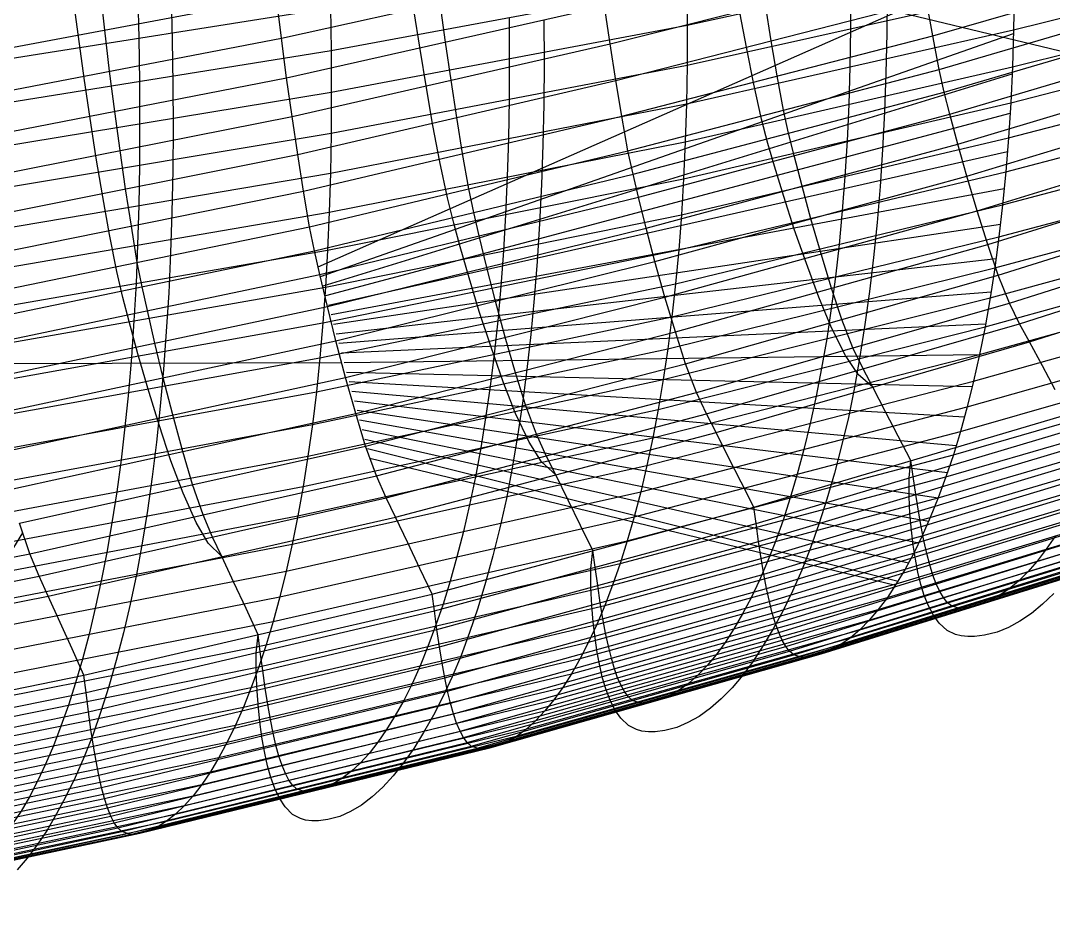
# Model space of a CAD drawing. Extents: x -530 to 530, y -2 to 255.
# Drawn here: x 352.3 to 407.7, y 28.5 to 76.4 of the extents above; entities that cross this region are included whole.
import ezdxf

# ---------------------------------------------------------------- set-up
doc = ezdxf.new("R2010")
doc.units = 0
doc.header["$MEASUREMENT"] = 0
doc.layers.add('default', color=7, linetype='Continuous')

msp = doc.modelspace()

# ---------------------------------------------------------------- linework, layer by layer
at = {"layer": 'default', "color": 1, "linetype": 'Continuous'}
for p, q in [((384.193, 80.548, 258.226), (419.69, 71.953, 165.694)), ((406.404, 59.173, 149.626), (422.782, 64.457, 163.03)), ((389.599, 54.311, 135.994), (406.404, 59.173, 149.626)), ((407.094, 57.884, 148.927), (406.404, 59.173, 149.626)), ((314.486, 57.891, 188.197), (369.528, 58.064, 125.393)), ((407.784, 56.595, 148.227), (407.094, 57.884, 148.927)), ((391.616, 50.309, 133.733), (408.473, 55.305, 147.528)), ((372.413, 49.776, 122.044), (389.599, 54.311, 135.994)), ((390.271, 52.977, 135.24), (389.599, 54.311, 135.994)), ((390.943, 51.643, 134.487), (390.271, 52.977, 135.24)), ((391.616, 50.309, 133.733), (390.943, 51.643, 134.487)), ((374.382, 45.649, 119.639), (391.616, 50.309, 133.733)), ((353.8, 45.54, 109.281), (372.413, 49.776, 122.044)), ((373.069, 48.401, 121.243), (372.413, 49.776, 122.044)), ((373.726, 47.025, 120.441), (373.069, 48.401, 121.243)), ((374.382, 45.649, 119.639), (373.726, 47.025, 120.441)), ((333.812, 41.577, 97.91), (353.8, 45.54, 109.281)), ((354.437, 44.125, 108.433), (353.8, 45.54, 109.281)), ((355.709, 41.296, 106.736), (374.382, 45.649, 119.639)), ((355.073, 42.711, 107.585), (354.437, 44.125, 108.433)), ((355.709, 41.296, 106.736), (355.073, 42.711, 107.585)), ((335.648, 37.222, 95.231), (355.709, 41.296, 106.736))]:
    msp.add_line(p, q, dxfattribs=at)
at = {"layer": 'default', "color": 3, "linetype": 'Continuous'}
for p, q in [((401.216, 75.586, 154.357), (417.494, 80.282, 167.35)), ((366.3, 75.453, 128.501), (383.332, 79.232, 142.039)), ((383.915, 75.153, 141.615), (400.572, 79.341, 154.81)), ((401.555, 73.783, 154.105), (417.84, 78.542, 167.123)), ((347.619, 74.16, 116.354), (366.032, 77.63, 128.702)), ((366.3, 75.453, 128.501), (366.032, 77.63, 128.702)), ((366.578, 73.327, 128.283), (383.618, 77.168, 141.837)), ((383.915, 75.153, 141.615), (383.618, 77.168, 141.837)), ((384.224, 73.187, 141.375), (400.889, 77.438, 154.591)), ((401.216, 75.586, 154.357), (400.889, 77.438, 154.591)), ((401.835, 72.57, 153.876), (418.125, 77.372, 166.915)), ((402.139, 71.386, 153.616), (418.434, 76.23, 166.679)), ((347.879, 71.924, 116.138), (366.3, 75.453, 128.501)), ((366.578, 73.327, 128.283), (366.3, 75.453, 128.501)), ((384.543, 71.274, 141.118), (401.216, 75.586, 154.357)), ((401.555, 73.783, 154.105), (401.216, 75.586, 154.357)), ((366.868, 71.252, 128.044), (383.915, 75.153, 141.615)), ((384.224, 73.187, 141.375), (383.915, 75.153, 141.615)), ((402.567, 69.772, 153.246), (418.871, 74.673, 166.342)), ((384.873, 69.411, 140.842), (401.555, 73.783, 154.105)), ((401.835, 72.57, 153.876), (401.555, 73.783, 154.105)), ((348.148, 69.741, 115.904), (366.578, 73.327, 128.283)), ((366.868, 71.252, 128.044), (366.578, 73.327, 128.283)), ((367.169, 69.227, 127.785), (384.224, 73.187, 141.375)), ((384.543, 71.274, 141.118), (384.224, 73.187, 141.375)), ((385.146, 68.158, 140.593), (401.835, 72.57, 153.876)), ((402.139, 71.386, 153.616), (401.835, 72.57, 153.876)), ((403.044, 68.051, 152.828), (419.357, 73.014, 165.961)), ((348.429, 67.609, 115.648), (366.868, 71.252, 128.044)), ((367.169, 69.227, 127.785), (366.868, 71.252, 128.044)), ((367.48, 67.257, 127.509), (384.543, 71.274, 141.118)), ((384.873, 69.411, 140.842), (384.543, 71.274, 141.118)), ((385.442, 66.935, 140.311), (402.139, 71.386, 153.616)), ((402.567, 69.772, 153.246), (402.139, 71.386, 153.616)), ((403.594, 66.2, 152.335), (419.917, 71.23, 165.511)), ((385.859, 65.266, 139.909), (402.567, 69.772, 153.246)), ((403.044, 68.051, 152.828), (402.567, 69.772, 153.246)), ((348.72, 65.529, 115.372), (367.169, 69.227, 127.785)), ((367.48, 67.257, 127.509), (367.169, 69.227, 127.785)), ((367.802, 65.338, 127.214), (384.873, 69.411, 140.842)), ((385.146, 68.158, 140.593), (384.873, 69.411, 140.842)), ((404.165, 64.39, 151.815), (420.499, 69.485, 165.036)), ((368.068, 64.047, 126.946), (385.146, 68.158, 140.593)), ((385.442, 66.935, 140.311), (385.146, 68.158, 140.593)), ((386.324, 63.488, 139.455), (403.044, 68.051, 152.828)), ((403.594, 66.2, 152.335), (403.044, 68.051, 152.828)), ((404.722, 62.744, 151.298), (421.067, 67.897, 164.564)), ((349.021, 63.506, 115.077), (367.48, 67.257, 127.509)), ((367.802, 65.338, 127.214), (367.48, 67.257, 127.509)), ((368.357, 62.787, 126.645), (385.442, 66.935, 140.311)), ((385.859, 65.266, 139.909), (385.442, 66.935, 140.311)), ((405.326, 61.246, 150.714), (421.683, 66.454, 164.029)), ((386.86, 61.576, 138.921), (403.594, 66.2, 152.335)), ((404.165, 64.39, 151.815), (403.594, 66.2, 152.335)), ((349.333, 61.534, 114.762), (367.802, 65.338, 127.214)), ((368.068, 64.047, 126.946), (367.802, 65.338, 127.214)), ((405.875, 60.144, 150.163), (422.242, 65.392, 163.524)), ((368.764, 61.068, 126.216), (385.859, 65.266, 139.909)), ((386.324, 63.488, 139.455), (385.859, 65.266, 139.909)), ((387.416, 59.705, 138.358), (404.165, 64.39, 151.815)), ((404.722, 62.744, 151.298), (404.165, 64.39, 151.815)), ((406.404, 59.173, 149.626), (422.782, 64.457, 163.03)), ((349.59, 60.208, 114.478), (368.068, 64.047, 126.946)), ((368.357, 62.787, 126.645), (368.068, 64.047, 126.946)), ((369.217, 59.236, 125.732), (386.324, 63.488, 139.455)), ((386.86, 61.576, 138.921), (386.324, 63.488, 139.455)), ((349.87, 58.913, 114.158), (368.357, 62.787, 126.645)), ((368.764, 61.068, 126.216), (368.357, 62.787, 126.645)), ((387.959, 58.003, 137.798), (404.722, 62.744, 151.298)), ((405.326, 61.246, 150.714), (404.722, 62.744, 151.298)), ((369.74, 57.265, 125.162), (386.86, 61.576, 138.921)), ((387.416, 59.705, 138.358), (386.86, 61.576, 138.921)), ((350.264, 57.147, 113.702), (368.764, 61.068, 126.216)), ((369.217, 59.236, 125.732), (368.764, 61.068, 126.216)), ((388.548, 56.455, 137.168), (405.326, 61.246, 150.714)), ((405.875, 60.144, 150.163), (405.326, 61.246, 150.714)), ((389.083, 55.315, 136.574), (405.875, 60.144, 150.163)), ((406.404, 59.173, 149.626), (405.875, 60.144, 150.163)), ((370.283, 55.338, 124.56), (387.416, 59.705, 138.358)), ((387.959, 58.003, 137.798), (387.416, 59.705, 138.358)), ((350.703, 55.264, 113.188), (369.217, 59.236, 125.732)), ((369.74, 57.265, 125.162), (369.217, 59.236, 125.732)), ((389.599, 54.311, 135.994), (406.404, 59.173, 149.626)), ((370.812, 53.583, 123.964), (387.959, 58.003, 137.798)), ((388.548, 56.455, 137.168), (387.959, 58.003, 137.798)), ((351.21, 53.239, 112.583), (369.74, 57.265, 125.162)), ((370.283, 55.338, 124.56), (369.74, 57.265, 125.162)), ((371.387, 51.987, 123.293), (388.548, 56.455, 137.168)), ((389.083, 55.315, 136.574), (388.548, 56.455, 137.168)), ((351.736, 51.258, 111.946), (370.283, 55.338, 124.56)), ((370.812, 53.583, 123.964), (370.283, 55.338, 124.56)), ((371.91, 50.812, 122.661), (389.083, 55.315, 136.574)), ((389.599, 54.311, 135.994), (389.083, 55.315, 136.574)), ((372.413, 49.776, 122.044), (389.599, 54.311, 135.994)), ((352.249, 49.455, 111.314), (370.812, 53.583, 123.964)), ((371.387, 51.987, 123.293), (370.812, 53.583, 123.964)), ((352.806, 47.814, 110.602), (371.387, 51.987, 123.293)), ((371.91, 50.812, 122.661), (371.387, 51.987, 123.293)), ((353.313, 46.605, 109.933), (371.91, 50.812, 122.661)), ((372.413, 49.776, 122.044), (371.91, 50.812, 122.661)), ((352.806, 47.814, 110.602), (352.249, 49.455, 111.314)), ((353.8, 45.54, 109.281), (372.413, 49.776, 122.044)), ((332.855, 43.909, 99.301), (352.806, 47.814, 110.602)), ((353.313, 46.605, 109.933), (352.806, 47.814, 110.602)), ((333.342, 42.67, 98.597), (353.313, 46.605, 109.933)), ((353.8, 45.54, 109.281), (353.313, 46.605, 109.933)), ((333.812, 41.577, 97.91), (353.8, 45.54, 109.281))]:
    msp.add_line(p, q, dxfattribs=at)
at = {"layer": 'default', "color": 5, "linetype": 'Continuous'}
for p, q in [((388.053, 76.155, 98.295), (405.601, 80.002, 113.548)), ((405.552, 75.901, 113.932), (422.753, 80.154, 128.994)), ((368.957, 74.8, 84.114), (388.039, 78.34, 98.144)), ((388.039, 78.34, 98.144), (388.053, 76.155, 98.295)), ((405.489, 73.922, 114.168), (422.689, 78.237, 129.219)), ((388.041, 74.019, 98.48), (405.589, 77.927, 113.726)), ((405.589, 77.927, 113.726), (405.552, 75.901, 113.932)), ((348.375, 73.829, 71.401), (368.921, 77.09, 83.988)), ((368.921, 77.09, 83.988), (368.957, 74.8, 84.114)), ((368.971, 72.557, 84.27), (388.053, 76.155, 98.295)), ((388.005, 71.934, 98.694), (405.552, 75.901, 113.932)), ((388.053, 76.155, 98.295), (388.041, 74.019, 98.48)), ((405.398, 71.995, 114.435), (422.596, 76.37, 129.474)), ((405.552, 75.901, 113.932), (405.489, 73.922, 114.168)), ((348.409, 71.484, 71.529), (368.957, 74.8, 84.114)), ((368.957, 74.8, 84.114), (368.971, 72.557, 84.27)), ((405.28, 70.116, 114.733), (422.476, 74.55, 129.757)), ((368.959, 70.365, 84.461), (388.041, 74.019, 98.48)), ((387.942, 69.897, 98.941), (405.489, 73.922, 114.168)), ((388.041, 74.019, 98.48), (388.005, 71.934, 98.694)), ((405.489, 73.922, 114.168), (405.398, 71.995, 114.435)), ((348.422, 69.187, 71.689), (368.971, 72.557, 84.27)), ((368.971, 72.557, 84.27), (368.959, 70.365, 84.461)), ((405.135, 68.292, 115.062), (422.328, 72.781, 130.068)), ((387.853, 67.914, 99.22), (405.398, 71.995, 114.435)), ((405.398, 71.995, 114.435), (405.28, 70.116, 114.733)), ((368.923, 68.224, 84.683), (388.005, 71.934, 98.694)), ((388.005, 71.934, 98.694), (387.942, 69.897, 98.941)), ((404.963, 66.521, 115.42), (422.152, 71.065, 130.407)), ((348.41, 66.942, 71.886), (368.959, 70.365, 84.461)), ((368.959, 70.365, 84.461), (368.923, 68.224, 84.683)), ((368.862, 66.134, 84.94), (387.942, 69.897, 98.941)), ((387.737, 65.981, 99.533), (405.28, 70.116, 114.733)), ((387.942, 69.897, 98.941), (387.853, 67.914, 99.22)), ((405.28, 70.116, 114.733), (405.135, 68.292, 115.062)), ((404.765, 64.802, 115.808), (421.95, 69.399, 130.773)), ((348.375, 64.749, 72.116), (368.923, 68.224, 84.683)), ((368.923, 68.224, 84.683), (368.862, 66.134, 84.94)), ((387.594, 64.103, 99.878), (405.135, 68.292, 115.062)), ((405.135, 68.292, 115.062), (404.963, 66.521, 115.42)), ((368.775, 64.098, 85.231), (387.853, 67.914, 99.22)), ((387.853, 67.914, 99.22), (387.737, 65.981, 99.533)), ((404.54, 63.139, 116.225), (421.72, 67.787, 131.167)), ((387.426, 62.281, 100.254), (404.963, 66.521, 115.42)), ((404.963, 66.521, 115.42), (404.765, 64.802, 115.808)), ((348.315, 62.608, 72.382), (368.862, 66.134, 84.94)), ((368.662, 62.114, 85.558), (387.737, 65.981, 99.533)), ((368.862, 66.134, 84.94), (368.775, 64.098, 85.231)), ((387.737, 65.981, 99.533), (387.594, 64.103, 99.878)), ((404.291, 61.533, 116.669), (421.465, 66.23, 131.586)), ((387.232, 60.513, 100.662), (404.765, 64.802, 115.808)), ((404.765, 64.802, 115.808), (404.54, 63.139, 116.225)), ((404.017, 59.982, 117.141), (421.184, 64.727, 132.03)), ((348.231, 60.524, 72.685), (368.775, 64.098, 85.231)), ((368.523, 60.187, 85.918), (387.594, 64.103, 99.878)), ((368.775, 64.098, 85.231), (368.662, 62.114, 85.558)), ((387.594, 64.103, 99.878), (387.426, 62.281, 100.254)), ((387.012, 58.803, 101.101), (404.54, 63.139, 116.225)), ((403.719, 58.49, 117.638), (420.879, 63.28, 132.498)), ((404.54, 63.139, 116.225), (404.291, 61.533, 116.669)), ((348.122, 58.492, 73.025), (368.662, 62.114, 85.558)), ((368.36, 58.317, 86.312), (387.426, 62.281, 100.254)), ((368.662, 62.114, 85.558), (368.523, 60.187, 85.918)), ((387.426, 62.281, 100.254), (387.232, 60.513, 100.662)), ((386.768, 57.15, 101.569), (404.291, 61.533, 116.669)), ((403.4, 57.058, 118.158), (420.552, 61.892, 132.987)), ((404.291, 61.533, 116.669), (404.017, 59.982, 117.141)), ((368.171, 56.503, 86.739), (387.232, 60.513, 100.662)), ((387.232, 60.513, 100.662), (387.012, 58.803, 101.101)), ((403.06, 55.685, 118.7), (420.204, 60.56, 133.496)), ((347.988, 56.519, 73.4), (368.523, 60.187, 85.918)), ((368.523, 60.187, 85.918), (368.36, 58.317, 86.312)), ((386.499, 55.555, 102.067), (404.017, 59.982, 117.141)), ((404.017, 59.982, 117.141), (403.719, 58.49, 117.638)), ((402.699, 54.374, 119.264), (419.834, 59.288, 134.025)), ((367.958, 54.748, 87.2), (387.012, 58.803, 101.101)), ((387.012, 58.803, 101.101), (386.768, 57.15, 101.569)), ((347.83, 54.605, 73.81), (368.36, 58.317, 86.312)), ((368.36, 58.317, 86.312), (368.171, 56.503, 86.739)), ((386.208, 54.021, 102.591), (403.719, 58.49, 117.638)), ((403.719, 58.49, 117.638), (403.4, 57.058, 118.158)), ((402.32, 53.123, 119.846), (419.446, 58.075, 134.571)), ((367.721, 53.052, 87.691), (386.768, 57.15, 101.569)), ((385.896, 52.548, 103.139), (403.4, 57.058, 118.158)), ((386.768, 57.15, 101.569), (386.499, 55.555, 102.067)), ((403.4, 57.058, 118.158), (403.06, 55.685, 118.7)), ((347.648, 52.747, 74.256), (368.171, 56.503, 86.739)), ((368.171, 56.503, 86.739), (367.958, 54.748, 87.2)), ((401.924, 51.937, 120.445), (419.04, 56.924, 135.133)), ((367.46, 51.416, 88.213), (386.499, 55.555, 102.067)), ((385.563, 51.136, 103.711), (403.06, 55.685, 118.7)), ((386.499, 55.555, 102.067), (386.208, 54.021, 102.591)), ((401.512, 50.813, 121.059), (418.619, 55.834, 135.708)), ((403.06, 55.685, 118.7), (402.699, 54.374, 119.264)), ((347.442, 50.951, 74.737), (367.958, 54.748, 87.2)), ((367.958, 54.748, 87.2), (367.721, 53.052, 87.691)), ((385.21, 49.788, 104.306), (402.699, 54.374, 119.264)), ((391.741, 49.434, 133.642), (408.602, 54.458, 147.445)), ((401.085, 49.756, 121.686), (418.182, 54.808, 136.296)), ((402.699, 54.374, 119.264), (402.32, 53.123, 119.846)), ((367.177, 49.842, 88.763), (386.208, 54.021, 102.591)), ((386.208, 54.021, 102.591), (385.896, 52.548, 103.139)), ((400.646, 48.764, 122.326), (417.731, 53.845, 136.895)), ((391.876, 48.462, 133.546), (408.741, 53.516, 147.358)), ((347.214, 49.215, 75.249), (367.721, 53.052, 87.691)), ((367.721, 53.052, 87.691), (367.46, 51.416, 88.213)), ((384.84, 48.502, 104.921), (402.32, 53.123, 119.846)), ((392.014, 47.557, 133.44), (408.882, 52.64, 147.263)), ((400.195, 47.839, 122.974), (417.269, 52.947, 137.502)), ((402.32, 53.123, 119.846), (401.924, 51.937, 120.445)), ((366.874, 48.332, 89.34), (385.896, 52.548, 103.139)), ((385.896, 52.548, 103.139), (385.563, 51.136, 103.711)), ((399.734, 46.98, 123.629), (416.797, 52.113, 138.116)), ((384.452, 47.283, 105.554), (401.924, 51.937, 120.445)), ((392.156, 46.719, 133.325), (409.028, 51.829, 147.157)), ((401.924, 51.937, 120.445), (401.512, 50.813, 121.059)), ((346.962, 47.541, 75.795), (367.46, 51.416, 88.213)), ((366.551, 46.883, 89.941), (385.563, 51.136, 103.711)), ((367.46, 51.416, 88.213), (367.177, 49.842, 88.763)), ((385.563, 51.136, 103.711), (385.21, 49.788, 104.306)), ((392.303, 45.95, 133.197), (409.179, 51.085, 147.04)), ((399.263, 46.19, 124.293), (416.314, 51.346, 138.737)), ((384.05, 46.128, 106.202), (401.512, 50.813, 121.059)), ((392.456, 45.253, 133.057), (409.336, 50.41, 146.912)), ((398.784, 45.472, 124.961), (415.823, 50.648, 139.362)), ((401.512, 50.813, 121.059), (401.085, 49.756, 121.686)), ((346.69, 45.929, 76.371), (367.177, 49.842, 88.763)), ((367.177, 49.842, 88.763), (366.874, 48.332, 89.34)), ((391.741, 49.434, 133.642), (391.616, 50.309, 133.733)), ((398.297, 44.822, 125.633), (415.325, 50.016, 139.99)), ((366.209, 45.5, 90.566), (385.21, 49.788, 104.306)), ((374.504, 44.748, 119.541), (391.741, 49.434, 133.642)), ((383.633, 45.042, 106.866), (401.085, 49.756, 121.686)), ((385.21, 49.788, 104.306), (384.84, 48.502, 104.921)), ((391.876, 48.462, 133.546), (391.741, 49.434, 133.642)), ((392.615, 44.626, 132.904), (409.499, 49.803, 146.77)), ((397.805, 44.243, 126.307), (414.82, 49.453, 140.62)), ((401.085, 49.756, 121.686), (400.646, 48.764, 122.326)), ((383.202, 44.022, 107.542), (400.646, 48.764, 122.326)), ((392.781, 44.07, 132.735), (409.67, 49.265, 146.614)), ((392.957, 43.587, 132.549), (409.85, 48.798, 146.442)), ((397.306, 43.737, 126.983), (414.309, 48.961, 141.252)), ((400.646, 48.764, 122.326), (400.195, 47.839, 122.974)), ((346.397, 44.384, 76.974), (366.874, 48.332, 89.34)), ((365.849, 44.182, 91.212), (384.84, 48.502, 104.921)), ((366.874, 48.332, 89.34), (366.551, 46.883, 89.941)), ((374.636, 43.747, 119.437), (391.876, 48.462, 133.546)), ((384.84, 48.502, 104.921), (384.452, 47.283, 105.554)), ((392.014, 47.557, 133.44), (391.876, 48.462, 133.546)), ((393.142, 43.176, 132.344), (410.04, 48.401, 146.252)), ((396.29, 42.943, 128.343), (413.267, 48.188, 142.522)), ((396.805, 43.303, 127.657), (413.795, 48.538, 141.882)), ((382.762, 43.071, 108.227), (400.195, 47.839, 122.974)), ((393.337, 42.841, 132.121), (410.24, 48.077, 146.045)), ((393.543, 42.58, 131.879), (410.451, 47.824, 145.821)), ((393.762, 42.396, 131.614), (410.676, 47.647, 145.574)), ((395.238, 42.447, 129.726), (412.189, 47.702, 143.813)), ((395.803, 42.657, 128.988), (412.768, 47.909, 143.124)), ((400.195, 47.839, 122.974), (399.734, 46.98, 123.629)), ((365.473, 42.932, 91.878), (384.452, 47.283, 105.554)), ((374.77, 42.815, 119.324), (392.014, 47.557, 133.44)), ((384.452, 47.283, 105.554), (384.05, 46.128, 106.202)), ((392.156, 46.719, 133.325), (392.014, 47.557, 133.44)), ((394.083, 42.291, 131.212), (411.005, 47.547, 145.199)), ((394.232, 42.257, 131.025), (411.158, 47.515, 145.025)), ((394.501, 42.274, 130.68), (411.433, 47.533, 144.703)), ((394.785, 42.315, 130.314), (411.725, 47.573, 144.362)), ((346.086, 42.901, 77.602), (366.551, 46.883, 89.941)), ((366.551, 46.883, 89.941), (366.209, 45.5, 90.566)), ((374.909, 41.952, 119.2), (392.156, 46.719, 133.325)), ((382.312, 42.19, 108.92), (399.734, 46.98, 123.629)), ((392.303, 45.95, 133.197), (392.156, 46.719, 133.325)), ((399.734, 46.98, 123.629), (399.263, 46.19, 124.293)), ((365.083, 41.748, 92.56), (384.05, 46.128, 106.202)), ((381.851, 41.379, 109.623), (399.263, 46.19, 124.293)), ((384.05, 46.128, 106.202), (383.633, 45.042, 106.866)), ((399.263, 46.19, 124.293), (398.784, 45.472, 124.961)), ((345.756, 41.487, 78.257), (366.209, 45.5, 90.566)), ((366.209, 45.5, 90.566), (365.849, 44.182, 91.212)), ((374.504, 44.748, 119.541), (374.382, 45.649, 119.639)), ((375.052, 41.16, 119.063), (392.303, 45.95, 133.197)), ((381.382, 40.641, 110.33), (398.784, 45.472, 124.961)), ((392.456, 45.253, 133.057), (392.303, 45.95, 133.197)), ((398.784, 45.472, 124.961), (398.297, 44.822, 125.633)), ((364.678, 40.635, 93.258), (383.633, 45.042, 106.866)), ((375.201, 40.442, 118.913), (392.456, 45.253, 133.057)), ((383.633, 45.042, 106.866), (383.202, 44.022, 107.542)), ((392.615, 44.626, 132.904), (392.456, 45.253, 133.057)), ((355.827, 40.37, 106.631), (374.504, 44.748, 119.541)), ((374.636, 43.747, 119.437), (374.504, 44.748, 119.541)), ((375.356, 39.795, 118.749), (392.615, 44.626, 132.904)), ((380.907, 39.974, 111.041), (398.297, 44.822, 125.633)), ((392.781, 44.07, 132.735), (392.615, 44.626, 132.904)), ((398.297, 44.822, 125.633), (397.805, 44.243, 126.307)), ((345.41, 40.138, 78.933), (365.849, 44.182, 91.212)), ((355.954, 39.341, 106.52), (374.636, 43.747, 119.437)), ((364.261, 39.59, 93.97), (383.202, 44.022, 107.542)), ((365.849, 44.182, 91.212), (365.473, 42.932, 91.878)), ((374.77, 42.815, 119.324), (374.636, 43.747, 119.437)), ((375.518, 39.222, 118.569), (392.781, 44.07, 132.735)), ((380.426, 39.38, 111.754), (397.805, 44.243, 126.307)), ((383.202, 44.022, 107.542), (382.762, 43.071, 108.227)), ((392.957, 43.587, 132.549), (392.781, 44.07, 132.735)), ((397.805, 44.243, 126.307), (397.306, 43.737, 126.983)), ((375.69, 38.725, 118.371), (392.957, 43.587, 132.549)), ((379.449, 38.416, 113.184), (396.805, 43.303, 127.657)), ((379.939, 38.862, 112.471), (397.306, 43.737, 126.983)), ((393.142, 43.176, 132.344), (392.957, 43.587, 132.549)), ((396.805, 43.303, 127.657), (396.29, 42.943, 128.343)), ((397.306, 43.737, 126.983), (396.805, 43.303, 127.657)), ((345.048, 38.859, 79.63), (365.473, 42.932, 91.878)), ((356.085, 38.384, 106.399), (374.77, 42.815, 119.324)), ((363.833, 38.615, 94.691), (382.762, 43.071, 108.227)), ((365.473, 42.932, 91.878), (365.083, 41.748, 92.56)), ((374.909, 41.952, 119.2), (374.77, 42.815, 119.324)), ((375.871, 38.301, 118.153), (393.142, 43.176, 132.344)), ((376.061, 37.955, 117.916), (393.337, 42.841, 132.121)), ((378.47, 37.756, 114.593), (395.803, 42.657, 128.988)), ((378.946, 38.048, 113.91), (396.29, 42.943, 128.343)), ((382.762, 43.071, 108.227), (382.312, 42.19, 108.92)), ((393.337, 42.841, 132.121), (393.142, 43.176, 132.344)), ((393.543, 42.58, 131.879), (393.337, 42.841, 132.121)), ((395.803, 42.657, 128.988), (395.238, 42.447, 129.726)), ((396.29, 42.943, 128.343), (395.803, 42.657, 128.988)), ((363.397, 37.712, 95.421), (382.312, 42.19, 108.92)), ((376.262, 37.685, 117.659), (393.543, 42.58, 131.879)), ((376.476, 37.495, 117.378), (393.762, 42.396, 131.614)), ((376.79, 37.386, 116.951), (394.083, 42.291, 131.212)), ((376.935, 37.351, 116.752), (394.232, 42.257, 131.025)), ((377.198, 37.367, 116.387), (394.501, 42.274, 130.68)), ((377.475, 37.408, 115.999), (394.785, 42.315, 130.314)), ((377.917, 37.542, 115.376), (395.238, 42.447, 129.726)), ((382.312, 42.19, 108.92), (381.851, 41.379, 109.623)), ((393.762, 42.396, 131.614), (393.543, 42.58, 131.879)), ((394.083, 42.291, 131.212), (393.762, 42.396, 131.614)), ((394.232, 42.257, 131.025), (394.083, 42.291, 131.212)), ((394.501, 42.274, 130.68), (394.232, 42.257, 131.025)), ((394.785, 42.315, 130.314), (394.501, 42.274, 130.68)), ((395.238, 42.447, 129.726), (394.785, 42.315, 130.314)), ((344.671, 37.648, 80.345), (365.083, 41.748, 92.56)), ((356.219, 37.497, 106.266), (374.909, 41.952, 119.2)), ((365.083, 41.748, 92.56), (364.678, 40.635, 93.258)), ((375.052, 41.16, 119.063), (374.909, 41.952, 119.2)), ((355.827, 40.37, 106.631), (355.709, 41.296, 106.736)), ((356.358, 36.684, 106.12), (375.052, 41.16, 119.063)), ((362.95, 36.881, 96.161), (381.851, 41.379, 109.623)), ((375.201, 40.442, 118.913), (375.052, 41.16, 119.063)), ((381.851, 41.379, 109.623), (381.382, 40.641, 110.33)), ((344.281, 36.509, 81.076), (364.678, 40.635, 93.258)), ((356.502, 35.946, 105.961), (375.201, 40.442, 118.913)), ((362.496, 36.126, 96.906), (381.382, 40.641, 110.33)), ((364.678, 40.635, 93.258), (364.261, 39.59, 93.97)), ((375.356, 39.795, 118.749), (375.201, 40.442, 118.913)), ((381.382, 40.641, 110.33), (380.907, 39.974, 111.041)), ((335.761, 36.273, 95.119), (355.827, 40.37, 106.631)), ((355.954, 39.341, 106.52), (355.827, 40.37, 106.631)), ((362.035, 35.443, 97.655), (380.907, 39.974, 111.041)), ((380.907, 39.974, 111.041), (380.426, 39.38, 111.754)), ((335.884, 35.219, 95), (355.954, 39.341, 106.52)), ((343.88, 35.441, 81.821), (364.261, 39.59, 93.97)), ((356.085, 38.384, 106.399), (355.954, 39.341, 106.52)), ((356.652, 35.282, 105.787), (375.356, 39.795, 118.749)), ((361.568, 34.835, 98.407), (380.426, 39.38, 111.754)), ((364.261, 39.59, 93.97), (363.833, 38.615, 94.691)), ((375.518, 39.222, 118.569), (375.356, 39.795, 118.749)), ((380.426, 39.38, 111.754), (379.939, 38.862, 112.471)), ((356.809, 34.693, 105.596), (375.518, 39.222, 118.569)), ((361.095, 34.305, 99.161), (379.939, 38.862, 112.471)), ((375.69, 38.725, 118.371), (375.518, 39.222, 118.569)), ((379.939, 38.862, 112.471), (379.449, 38.416, 113.184)), ((336.009, 34.238, 94.871), (356.085, 38.384, 106.399)), ((343.468, 34.445, 82.578), (363.833, 38.615, 94.691)), ((356.219, 37.497, 106.266), (356.085, 38.384, 106.399)), ((356.975, 34.182, 105.386), (375.69, 38.725, 118.371)), ((357.151, 33.746, 105.156), (375.871, 38.301, 118.153)), ((360.62, 33.85, 99.913), (379.449, 38.416, 113.184)), ((363.833, 38.615, 94.691), (363.397, 37.712, 95.421)), ((375.871, 38.301, 118.153), (375.69, 38.725, 118.371)), ((376.061, 37.955, 117.916), (375.871, 38.301, 118.153)), ((379.449, 38.416, 113.184), (378.946, 38.048, 113.91)), ((343.047, 33.521, 83.343), (363.397, 37.712, 95.421)), ((357.336, 33.39, 104.905), (376.061, 37.955, 117.916)), ((357.53, 33.112, 104.633), (376.262, 37.685, 117.659)), ((359.671, 33.176, 101.399), (378.47, 37.756, 114.593)), ((360.132, 33.474, 100.679), (378.946, 38.048, 113.91)), ((363.397, 37.712, 95.421), (362.95, 36.881, 96.161)), ((376.262, 37.685, 117.659), (376.061, 37.955, 117.916)), ((376.476, 37.495, 117.378), (376.262, 37.685, 117.659)), ((378.47, 37.756, 114.593), (377.917, 37.542, 115.376)), ((378.946, 38.048, 113.91), (378.47, 37.756, 114.593)), ((336.138, 33.33, 94.731), (356.219, 37.497, 106.266)), ((356.358, 36.684, 106.12), (356.219, 37.497, 106.266)), ((357.737, 32.916, 104.336), (376.476, 37.495, 117.378)), ((358.042, 32.803, 103.886), (376.79, 37.386, 116.951)), ((358.183, 32.766, 103.676), (376.935, 37.351, 116.752)), ((358.437, 32.782, 103.29), (377.198, 37.367, 116.387)), ((358.706, 32.823, 102.882), (377.475, 37.408, 115.999)), ((359.135, 32.958, 102.224), (377.917, 37.542, 115.376)), ((376.79, 37.386, 116.951), (376.476, 37.495, 117.378)), ((376.935, 37.351, 116.752), (376.79, 37.386, 116.951)), ((377.198, 37.367, 116.387), (376.935, 37.351, 116.752)), ((377.475, 37.408, 115.999), (377.198, 37.367, 116.387)), ((377.917, 37.542, 115.376), (377.475, 37.408, 115.999)), ((336.271, 32.496, 94.576), (356.358, 36.684, 106.12)), ((342.617, 32.672, 84.118), (362.95, 36.881, 96.161)), ((356.502, 35.946, 105.961), (356.358, 36.684, 106.12)), ((362.95, 36.881, 96.161), (362.496, 36.126, 96.906)), ((342.179, 31.9, 84.899), (362.496, 36.126, 96.906)), ((362.496, 36.126, 96.906), (362.035, 35.443, 97.655)), ((336.41, 31.74, 94.408), (356.502, 35.946, 105.961)), ((341.735, 31.203, 85.684), (362.035, 35.443, 97.655)), ((356.652, 35.282, 105.787), (356.502, 35.946, 105.961)), ((362.035, 35.443, 97.655), (361.568, 34.835, 98.407)), ((336.554, 31.059, 94.224), (356.652, 35.282, 105.787)), ((356.809, 34.693, 105.596), (356.652, 35.282, 105.787)), ((336.706, 30.455, 94.022), (356.809, 34.693, 105.596)), ((341.286, 30.582, 86.473), (361.568, 34.835, 98.407)), ((356.975, 34.182, 105.386), (356.809, 34.693, 105.596)), ((361.568, 34.835, 98.407), (361.095, 34.305, 99.161)), ((336.865, 29.931, 93.801), (356.975, 34.182, 105.386)), ((340.374, 29.577, 88.054), (360.62, 33.85, 99.913)), ((340.831, 30.041, 87.264), (361.095, 34.305, 99.161)), ((357.151, 33.746, 105.156), (356.975, 34.182, 105.386)), ((360.62, 33.85, 99.913), (360.132, 33.474, 100.679)), ((361.095, 34.305, 99.161), (360.62, 33.85, 99.913)), ((337.034, 29.484, 93.558), (357.151, 33.746, 105.156)), ((337.212, 29.119, 93.294), (357.336, 33.39, 104.905)), ((339.904, 29.194, 88.857), (360.132, 33.474, 100.679)), ((357.336, 33.39, 104.905), (357.151, 33.746, 105.156)), ((357.53, 33.112, 104.633), (357.336, 33.39, 104.905)), ((360.132, 33.474, 100.679), (359.671, 33.176, 101.399)), ((337.399, 28.833, 93.009), (357.53, 33.112, 104.633)), ((337.598, 28.632, 92.696), (357.737, 32.916, 104.336)), ((337.891, 28.514, 92.223), (358.042, 32.803, 103.886)), ((338.027, 28.476, 92.003), (358.183, 32.766, 103.676)), ((338.272, 28.492, 91.598), (358.437, 32.782, 103.29)), ((338.531, 28.532, 91.169), (358.706, 32.823, 102.882)), ((338.944, 28.669, 90.479), (359.135, 32.958, 102.224)), ((339.459, 28.891, 89.613), (359.671, 33.176, 101.399)), ((357.737, 32.916, 104.336), (357.53, 33.112, 104.633)), ((358.042, 32.803, 103.886), (357.737, 32.916, 104.336)), ((358.183, 32.766, 103.676), (358.042, 32.803, 103.886)), ((358.437, 32.782, 103.29), (358.183, 32.766, 103.676)), ((358.706, 32.823, 102.882), (358.437, 32.782, 103.29)), ((359.135, 32.958, 102.224), (358.706, 32.823, 102.882)), ((359.671, 33.176, 101.399), (359.135, 32.958, 102.224))]:
    msp.add_line(p, q, dxfattribs=at)
at = {"layer": 'default', "color": 4, "linetype": 'Continuous'}
for p, q in [((368.262, 63.199, 126.744), (405.599, 79.669, 113.577)), ((355.411, 75.545, 124.607), (355.116, 77.82, 124.856)), ((360.379, 77.787, 74.794), (360.441, 75.364, 74.889)), ((398.772, 77.882, 103.361), (398.753, 75.711, 103.556)), ((373.73, 74.86, 136.917), (373.4, 76.975, 137.19)), ((380.371, 76.425, 88.443), (380.386, 74.148, 88.602)), ((391.242, 74.889, 149.623), (390.878, 76.841, 149.913)), ((355.721, 73.32, 124.334), (355.411, 75.545, 124.607)), ((360.441, 75.364, 74.889), (360.477, 72.987, 75.019)), ((368.401, 62.686, 126.591), (405.546, 75.703, 113.956)), ((398.753, 75.711, 103.556), (398.704, 73.59, 103.789)), ((374.068, 72.792, 136.629), (373.73, 74.86, 136.917)), ((391.625, 72.993, 149.305), (391.242, 74.889, 149.623)), ((380.386, 74.148, 88.602), (380.367, 71.918, 88.804)), ((356.042, 71.144, 124.042), (355.721, 73.32, 124.334)), ((368.541, 62.173, 126.439), (405.471, 73.537, 114.221)), ((398.704, 73.59, 103.789), (398.628, 71.511, 104.054)), ((360.477, 72.987, 75.019), (360.491, 70.653, 75.183)), ((374.422, 70.779, 136.315), (374.068, 72.792, 136.629)), ((392.04, 71.12, 148.956), (391.625, 72.993, 149.305)), ((368.68, 61.66, 126.286), (405.363, 71.432, 114.524)), ((380.367, 71.918, 88.804), (380.319, 69.738, 89.046)), ((398.628, 71.511, 104.054), (398.523, 69.482, 104.353)), ((356.37, 69.018, 123.734), (356.042, 71.144, 124.042)), ((392.382, 69.809, 148.635), (392.04, 71.12, 148.956)), ((360.491, 70.653, 75.183), (360.472, 68.367, 75.391)), ((374.796, 68.824, 135.972), (374.422, 70.779, 136.315)), ((392.739, 68.587, 148.292), (392.382, 69.809, 148.635)), ((368.819, 61.147, 126.133), (405.222, 69.386, 114.865)), ((380.319, 69.738, 89.046), (380.244, 67.603, 89.323)), ((398.523, 69.482, 104.353), (398.389, 67.5, 104.687)), ((356.714, 66.947, 123.398), (356.37, 69.018, 123.734)), ((375.2, 66.891, 135.596), (374.796, 68.824, 135.972)), ((360.472, 68.367, 75.391), (360.425, 66.133, 75.643)), ((393.234, 66.96, 147.818), (392.739, 68.587, 148.292)), ((380.244, 67.603, 89.323), (380.141, 65.518, 89.636)), ((368.958, 60.634, 125.981), (405.049, 67.406, 115.241)), ((398.389, 67.5, 104.687), (398.228, 65.571, 105.052)), ((357.077, 64.935, 123.032), (356.714, 66.947, 123.398)), ((375.533, 65.539, 135.251), (375.2, 66.891, 135.596)), ((393.794, 65.225, 147.274), (393.234, 66.96, 147.818)), ((360.425, 66.133, 75.643), (360.352, 63.944, 75.93)), ((369.097, 60.121, 125.828), (404.844, 65.49, 115.652)), ((375.88, 64.278, 134.883), (375.533, 65.539, 135.251)), ((380.141, 65.518, 89.636), (380.011, 63.482, 89.984)), ((398.228, 65.571, 105.052), (398.039, 63.695, 105.451)), ((357.47, 62.947, 122.631), (357.077, 64.935, 123.032)), ((394.441, 63.37, 146.632), (393.794, 65.225, 147.274)), ((376.362, 62.599, 134.375), (375.88, 64.278, 134.883)), ((360.352, 63.944, 75.93), (360.253, 61.808, 76.256)), ((398.039, 63.695, 105.451), (397.823, 61.868, 105.883)), ((369.236, 59.608, 125.676), (404.608, 63.638, 116.1)), ((380.011, 63.482, 89.984), (379.854, 61.501, 90.368)), ((395.115, 61.568, 145.952), (394.441, 63.37, 146.632)), ((357.792, 61.557, 122.265), (357.47, 62.947, 122.631)), ((376.907, 60.808, 133.793), (376.362, 62.599, 134.375)), ((358.129, 60.26, 121.874), (357.792, 61.557, 122.265)), ((360.253, 61.808, 76.256), (360.126, 59.722, 76.619)), ((369.375, 59.095, 125.523), (404.341, 61.854, 116.58)), ((379.854, 61.501, 90.368), (379.669, 59.574, 90.785)), ((395.795, 59.924, 145.258), (395.115, 61.568, 145.952)), ((397.823, 61.868, 105.883), (397.578, 60.098, 106.347)), ((377.536, 58.892, 133.105), (376.907, 60.808, 133.793)), ((358.598, 58.532, 121.335), (358.129, 60.26, 121.874)), ((369.514, 58.582, 125.371), (404.044, 60.137, 117.094)), ((396.541, 58.446, 144.465), (395.795, 59.924, 145.258)), ((397.578, 60.098, 106.347), (397.314, 58.381, 106.834)), ((360.126, 59.722, 76.619), (359.974, 57.692, 77.019)), ((379.669, 59.574, 90.785), (379.459, 57.698, 91.239)), ((378.192, 57.031, 132.378), (377.536, 58.892, 133.105)), ((359.128, 56.689, 120.715), (358.598, 58.532, 121.335)), ((369.653, 58.068, 125.218), (403.719, 58.49, 117.638)), ((397.224, 57.419, 143.706), (396.541, 58.446, 144.465)), ((397.314, 58.381, 106.834), (397.016, 56.723, 107.36)), ((359.974, 57.692, 77.019), (359.796, 55.717, 77.456)), ((379.459, 57.698, 91.239), (379.22, 55.881, 91.726)), ((369.793, 57.555, 125.066), (403.332, 56.784, 118.267)), ((369.932, 57.042, 124.913), (402.915, 55.16, 118.926)), ((378.854, 55.332, 131.638), (378.192, 57.031, 132.378)), ((398.001, 56.742, 142.81), (397.224, 57.419, 143.706)), ((359.739, 54.717, 119.985), (359.128, 56.689, 120.715)), ((370.071, 56.529, 124.761), (402.471, 53.623, 119.613)), ((397.016, 56.723, 107.36), (396.693, 55.124, 107.915)), ((398.682, 55.43, 142.084), (398.001, 56.742, 142.81)), ((370.21, 56.016, 124.608), (402.003, 52.174, 120.325)), ((359.796, 55.717, 77.456), (359.592, 53.796, 77.929)), ((370.349, 55.503, 124.456), (401.512, 50.813, 121.059)), ((379.22, 55.881, 91.726), (378.962, 54.118, 92.238)), ((399.364, 54.119, 141.357), (398.682, 55.43, 142.084)), ((370.488, 54.99, 124.303), (400.997, 49.558, 121.814)), ((379.578, 53.802, 130.793), (378.854, 55.332, 131.638)), ((396.693, 55.124, 107.915), (396.331, 53.599, 108.516)), ((360.377, 52.802, 119.213), (359.739, 54.717, 119.985)), ((370.627, 54.477, 124.15), (400.465, 48.394, 122.585)), ((359.592, 53.796, 77.929), (359.361, 51.934, 78.439)), ((370.766, 53.964, 123.998), (399.918, 47.324, 123.367)), ((378.962, 54.118, 92.238), (378.672, 52.415, 92.791)), ((380.239, 52.734, 129.988), (379.578, 53.802, 130.793)), ((400.045, 52.807, 140.63), (399.364, 54.119, 141.357)), ((370.905, 53.451, 123.845), (399.357, 46.348, 124.16)), ((396.331, 53.599, 108.516), (395.944, 52.135, 109.147)), ((361.021, 51.054, 118.427), (360.377, 52.802, 119.213)), ((371.045, 52.938, 123.693), (399.216, 46.12, 124.358)), ((381.006, 52.044, 129.019), (380.239, 52.734, 129.988)), ((399.95, 51.887, 140.817), (400.045, 52.807, 140.63)), ((378.672, 52.415, 92.791), (378.358, 50.775, 93.374)), ((381.67, 50.689, 128.242), (381.006, 52.044, 129.019)), ((395.944, 52.135, 109.147), (395.535, 50.736, 109.8)), ((359.361, 51.934, 78.439), (359.111, 50.129, 78.975)), ((399.945, 50.888, 140.903), (399.95, 51.887, 140.817)), ((361.725, 49.48, 117.529), (361.021, 51.054, 118.427)), ((378.358, 50.775, 93.374), (378.005, 49.209, 94.007)), ((382.335, 49.334, 127.464), (381.67, 50.689, 128.242)), ((395.535, 50.736, 109.8), (395.111, 49.397, 110.469)), ((399.994, 49.954, 140.917), (399.945, 50.888, 140.903)), ((359.111, 50.129, 78.975), (358.831, 48.385, 79.554)), ((400.07, 49.081, 140.895), (399.994, 49.954, 140.917)), ((362.37, 48.384, 116.675), (361.725, 49.48, 117.529)), ((382.999, 47.979, 126.686), (382.335, 49.334, 127.464)), ((395.111, 49.397, 110.469), (394.664, 48.129, 111.163)), ((343.26, 33.987, 82.956), (352.428, 48.928, 111.085)), ((378.005, 49.209, 94.007), (377.629, 47.707, 94.67)), ((400.166, 48.268, 140.841), (400.07, 49.081, 140.895)), ((358.831, 48.385, 79.554), (358.527, 46.705, 80.164)), ((363.107, 47.658, 115.663), (362.37, 48.384, 116.675)), ((400.282, 47.516, 140.76), (400.166, 48.268, 140.841)), ((363.753, 46.263, 114.838), (363.107, 47.658, 115.663)), ((377.629, 47.707, 94.67), (377.23, 46.271, 95.358)), ((382.883, 47.025, 126.915), (382.999, 47.979, 126.686)), ((394.664, 48.129, 111.163), (394.198, 46.927, 111.878)), ((400.418, 46.817, 140.65), (400.282, 47.516, 140.76)), ((358.527, 46.705, 80.164), (358.186, 45.102, 80.827)), ((382.89, 45.998, 126.988), (382.883, 47.025, 126.915)), ((394.198, 46.927, 111.878), (393.7, 45.812, 112.628)), ((400.576, 46.168, 140.509), (400.418, 46.817, 140.65)), ((364.399, 44.868, 114.013), (363.753, 46.263, 114.838)), ((377.23, 46.271, 95.358), (376.819, 44.897, 96.062)), ((382.942, 45.036, 126.994), (382.89, 45.998, 126.988)), ((400.763, 45.57, 140.329), (400.576, 46.168, 140.509)), ((393.7, 45.812, 112.628), (393.192, 44.764, 113.386)), ((400.985, 45.018, 140.104), (400.763, 45.57, 140.329)), ((407.699, 45.688, 131.876), (407.105, 45.105, 132.645)), ((358.186, 45.102, 80.827), (357.823, 43.563, 81.521)), ((365.046, 43.472, 113.188), (364.399, 44.868, 114.013)), ((376.819, 44.897, 96.062), (376.384, 43.596, 96.793)), ((383.018, 44.137, 126.964), (382.942, 45.036, 126.994)), ((401.248, 44.52, 139.822), (400.985, 45.018, 140.104)), ((407.105, 45.105, 132.645), (406.501, 44.609, 133.419)), ((393.192, 44.764, 113.386), (392.668, 43.793, 114.159)), ((401.566, 44.084, 139.471), (401.248, 44.52, 139.822)), ((406.501, 44.609, 133.419), (405.89, 44.189, 134.199)), ((383.115, 43.299, 126.902), (383.018, 44.137, 126.964)), ((392.668, 43.793, 114.159), (392.132, 42.892, 114.944)), ((401.996, 43.703, 138.983), (401.566, 44.084, 139.471)), ((405.27, 43.862, 134.976), (404.665, 43.599, 135.74)), ((405.89, 44.189, 134.199), (405.27, 43.862, 134.976)), ((357.823, 43.563, 81.521), (357.438, 42.093, 82.242)), ((364.942, 42.494, 113.415), (365.046, 43.472, 113.188)), ((376.384, 43.596, 96.793), (375.931, 42.363, 97.545)), ((383.229, 42.524, 126.811), (383.115, 43.299, 126.902)), ((402.435, 43.49, 138.453), (401.996, 43.703, 138.983)), ((402.733, 43.406, 138.101), (402.435, 43.49, 138.453)), ((403.091, 43.378, 137.663), (402.733, 43.406, 138.101)), ((403.462, 43.381, 137.215), (403.091, 43.378, 137.663)), ((403.991, 43.451, 136.563), (403.462, 43.381, 137.215)), ((404.665, 43.599, 135.74), (403.991, 43.451, 136.563)), ((392.132, 42.892, 114.944), (391.585, 42.057, 115.737)), ((357.438, 42.093, 82.242), (357.041, 40.687, 82.98)), ((364.945, 41.438, 113.494), (364.942, 42.494, 113.415)), ((375.931, 42.363, 97.545), (375.446, 41.22, 98.335)), ((383.363, 41.804, 126.691), (383.229, 42.524, 126.811)), ((383.519, 41.136, 126.536), (383.363, 41.804, 126.691)), ((391.585, 42.057, 115.737), (391.026, 41.307, 116.539)), ((364.995, 40.449, 113.5), (364.945, 41.438, 113.494)), ((375.446, 41.22, 98.335), (374.952, 40.145, 99.134)), ((383.702, 40.52, 126.342), (383.519, 41.136, 126.536)), ((391.026, 41.307, 116.539), (390.458, 40.631, 117.348)), ((357.041, 40.687, 82.98), (356.621, 39.355, 83.746)), ((365.069, 39.525, 113.466), (364.995, 40.449, 113.5)), ((383.919, 39.952, 126.099), (383.702, 40.52, 126.342)), ((390.458, 40.631, 117.348), (389.88, 40.033, 118.164)), ((374.952, 40.145, 99.134), (374.443, 39.149, 99.948)), ((384.176, 39.44, 125.797), (383.919, 39.952, 126.099)), ((389.88, 40.033, 118.164), (389.292, 39.524, 118.987)), ((356.621, 39.355, 83.746), (356.183, 38.093, 84.535)), ((365.163, 38.664, 113.399), (365.069, 39.525, 113.466)), ((384.485, 38.992, 125.423), (384.176, 39.44, 125.797)), ((389.292, 39.524, 118.987), (388.696, 39.093, 119.815)), ((374.443, 39.149, 99.948), (373.922, 38.225, 100.775)), ((384.903, 38.6, 124.904), (384.485, 38.992, 125.423)), ((388.092, 38.757, 120.641), (387.503, 38.488, 121.453)), ((388.696, 39.093, 119.815), (388.092, 38.757, 120.641)), ((365.273, 37.867, 113.302), (365.163, 38.664, 113.399)), ((373.922, 38.225, 100.775), (373.39, 37.369, 101.611)), ((385.33, 38.38, 124.34), (384.903, 38.6, 124.904)), ((385.62, 38.293, 123.965), (385.33, 38.38, 124.34)), ((385.969, 38.263, 123.5), (385.62, 38.293, 123.965)), ((386.33, 38.265, 123.023), (385.969, 38.263, 123.5)), ((386.846, 38.337, 122.329), (386.33, 38.265, 123.023)), ((387.503, 38.488, 121.453), (386.846, 38.337, 122.329)), ((356.183, 38.093, 84.535), (355.716, 36.923, 85.363)), ((365.403, 37.127, 113.174), (365.273, 37.867, 113.302)), ((365.554, 36.44, 113.01), (365.403, 37.127, 113.174)), ((373.39, 37.369, 101.611), (372.847, 36.6, 102.456)), ((355.716, 36.923, 85.363), (355.239, 35.823, 86.201)), ((372.847, 36.6, 102.456), (372.295, 35.908, 103.309)), ((365.732, 35.806, 112.804), (365.554, 36.44, 113.01)), ((355.239, 35.823, 86.201), (354.747, 34.804, 87.056)), ((365.943, 35.222, 112.547), (365.732, 35.806, 112.804)), ((372.295, 35.908, 103.309), (371.734, 35.295, 104.17)), ((366.193, 34.697, 112.227), (365.943, 35.222, 112.547)), ((371.734, 35.295, 104.17), (371.162, 34.774, 105.037)), ((354.747, 34.804, 87.056), (354.245, 33.859, 87.923)), ((366.494, 34.24, 111.828), (366.193, 34.697, 112.227)), ((370.583, 34.333, 105.911), (369.996, 33.989, 106.783)), ((371.162, 34.774, 105.037), (370.583, 34.333, 105.911)), ((354.245, 33.859, 87.923), (353.732, 32.984, 88.8)), ((366.899, 33.834, 111.282), (366.494, 34.24, 111.828)), ((367.313, 33.607, 110.687), (366.899, 33.834, 111.282)), ((369.996, 33.989, 106.783), (369.424, 33.714, 107.639)), ((367.594, 33.518, 110.292), (367.313, 33.607, 110.687)), ((367.932, 33.486, 109.801), (367.594, 33.518, 110.292)), ((368.283, 33.488, 109.297), (367.932, 33.486, 109.801)), ((368.785, 33.56, 108.565), (368.283, 33.488, 109.297)), ((369.424, 33.714, 107.639), (368.785, 33.56, 108.565)), ((353.732, 32.984, 88.8), (353.208, 32.197, 89.687)), ((353.208, 32.197, 89.687), (352.675, 31.489, 90.582)), ((352.675, 31.489, 90.582), (352.133, 30.862, 91.486))]:
    msp.add_line(p, q, dxfattribs=at)
at = {"layer": 'default', "color": 7, "linetype": 'Continuous'}
for p, q in [((356.826, 75.895, 122.528), (356.572, 78.148, 122.718)), ((396.827, 78.078, 105.922), (396.815, 75.973, 106.103)), ((358.588, 77.826, 77.602), (358.648, 75.459, 77.695)), ((375.098, 75.248, 135.06), (374.816, 77.343, 135.27)), ((392.557, 75.312, 147.983), (392.244, 77.247, 148.212)), ((378.498, 76.57, 91.129), (378.512, 74.356, 91.283)), ((357.089, 73.689, 122.32), (356.826, 75.895, 122.528)), ((396.815, 75.973, 106.103), (396.778, 73.917, 106.313)), ((358.648, 75.459, 77.695), (358.683, 73.142, 77.822)), ((392.88, 73.43, 147.737), (392.557, 75.312, 147.983)), ((375.392, 73.202, 134.829), (375.098, 75.248, 135.06)), ((378.512, 74.356, 91.283), (378.5, 72.192, 91.47)), ((357.363, 71.534, 122.093), (357.089, 73.689, 122.32)), ((396.778, 73.917, 106.313), (396.716, 71.91, 106.554)), ((358.683, 73.142, 77.822), (358.696, 70.872, 77.979)), ((375.697, 71.207, 134.58), (375.392, 73.202, 134.829)), ((393.214, 71.597, 147.474), (392.88, 73.43, 147.737)), ((378.5, 72.192, 91.47), (378.464, 70.079, 91.689)), ((357.648, 69.43, 121.846), (357.363, 71.534, 122.093)), ((393.491, 70.364, 147.234), (393.214, 71.597, 147.474)), ((396.716, 71.91, 106.554), (396.626, 69.955, 106.828)), ((358.696, 70.872, 77.979), (358.684, 68.653, 78.173)), ((376.012, 69.266, 134.313), (375.697, 71.207, 134.58)), ((393.79, 69.16, 146.964), (393.491, 70.364, 147.234)), ((378.464, 70.079, 91.689), (378.402, 68.015, 91.94)), ((396.626, 69.955, 106.828), (396.508, 68.049, 107.133)), ((357.945, 67.378, 121.578), (357.648, 69.43, 121.846)), ((376.338, 67.374, 134.028), (376.012, 69.266, 134.313)), ((358.684, 68.653, 78.173), (358.649, 66.486, 78.4)), ((394.213, 67.519, 146.578), (393.79, 69.16, 146.964)), ((378.402, 68.015, 91.94), (378.314, 66.006, 92.226)), ((396.508, 68.049, 107.133), (396.365, 66.197, 107.47)), ((358.251, 65.381, 121.293), (357.945, 67.378, 121.578)), ((376.607, 66.103, 133.769), (376.338, 67.374, 134.028)), ((394.684, 65.77, 146.142), (394.213, 67.519, 146.578)), ((358.649, 66.486, 78.4), (358.589, 64.371, 78.661)), ((376.899, 64.861, 133.478), (376.607, 66.103, 133.769)), ((378.314, 66.006, 92.226), (378.199, 64.048, 92.546)), ((396.365, 66.197, 107.47), (396.195, 64.401, 107.837)), ((358.567, 63.436, 120.988), (358.251, 65.381, 121.293)), ((395.227, 63.888, 145.628), (394.684, 65.77, 146.142)), ((377.311, 63.167, 133.063), (376.899, 64.861, 133.478)), ((358.589, 64.371, 78.661), (358.503, 62.311, 78.958)), ((396.195, 64.401, 107.837), (395.999, 62.658, 108.235)), ((378.199, 64.048, 92.546), (378.059, 62.145, 92.898)), ((395.791, 62.048, 145.086), (395.227, 63.888, 145.628)), ((358.829, 62.128, 120.712), (358.567, 63.436, 120.988)), ((377.77, 61.362, 132.593), (377.311, 63.167, 133.063)), ((395.999, 62.658, 108.235), (395.776, 60.971, 108.663)), ((358.503, 62.311, 78.958), (358.392, 60.303, 79.291)), ((359.113, 60.85, 120.402), (358.829, 62.128, 120.712)), ((378.059, 62.145, 92.898), (377.893, 60.299, 93.283)), ((396.34, 60.373, 144.548), (395.791, 62.048, 145.086)), ((378.3, 59.42, 132.042), (377.77, 61.362, 132.593)), ((395.776, 60.971, 108.663), (395.53, 59.341, 109.119)), ((359.514, 59.107, 119.959), (359.113, 60.85, 120.402)), ((396.937, 58.85, 143.941), (396.34, 60.373, 144.548)), ((358.392, 60.303, 79.291), (358.256, 58.353, 79.659)), ((377.893, 60.299, 93.283), (377.702, 58.508, 93.701)), ((378.849, 57.521, 131.459), (378.3, 59.42, 132.042)), ((395.53, 59.341, 109.119), (395.258, 57.769, 109.604)), ((359.96, 57.25, 119.46), (359.514, 59.107, 119.959)), ((397.479, 57.73, 143.369), (396.937, 58.85, 143.941)), ((358.256, 58.353, 79.659), (358.095, 56.461, 80.061)), ((377.702, 58.508, 93.701), (377.485, 56.775, 94.151)), ((395.258, 57.769, 109.604), (394.964, 56.255, 110.114)), ((398.001, 56.742, 142.81), (397.479, 57.73, 143.369)), ((360.475, 55.252, 118.873), (359.96, 57.25, 119.46)), ((379.385, 55.793, 130.881), (378.849, 57.521, 131.459)), ((377.485, 56.775, 94.151), (377.244, 55.101, 94.63)), ((398.682, 55.43, 142.084), (398.001, 56.742, 142.81)), ((358.095, 56.461, 80.061), (357.91, 54.625, 80.498)), ((394.964, 56.255, 110.114), (394.648, 54.803, 110.649)), ((379.967, 54.221, 130.23), (379.385, 55.793, 130.881)), ((399.364, 54.119, 141.357), (398.682, 55.43, 142.084)), ((361.009, 53.298, 118.253), (360.475, 55.252, 118.873)), ((377.244, 55.101, 94.63), (376.98, 53.486, 95.14)), ((357.91, 54.625, 80.498), (357.7, 52.849, 80.969)), ((394.648, 54.803, 110.649), (394.311, 53.41, 111.206)), ((380.496, 53.064, 129.617), (379.967, 54.221, 130.23)), ((400.045, 52.807, 140.63), (399.364, 54.119, 141.357)), ((361.531, 51.519, 117.639), (361.009, 53.298, 118.253)), ((376.98, 53.486, 95.14), (376.693, 51.931, 95.677)), ((394.311, 53.41, 111.206), (393.955, 52.081, 111.785)), ((357.7, 52.849, 80.969), (357.467, 51.134, 81.47)), ((381.006, 52.044, 129.019), (380.496, 53.064, 129.617)), ((400.171, 51.946, 140.544), (400.045, 52.807, 140.63)), ((381.67, 50.689, 128.242), (381.006, 52.044, 129.019)), ((393.955, 52.081, 111.785), (393.58, 50.813, 112.383)), ((362.097, 49.901, 116.948), (361.531, 51.519, 117.639)), ((376.693, 51.931, 95.677), (376.385, 50.44, 96.24)), ((400.308, 50.989, 140.452), (400.171, 51.946, 140.544)), ((357.467, 51.134, 81.47), (357.211, 49.478, 82.004)), ((400.448, 50.098, 140.352), (400.308, 50.989, 140.452)), ((376.385, 50.44, 96.24), (376.057, 49.009, 96.826)), ((382.335, 49.334, 127.464), (381.67, 50.689, 128.242)), ((393.58, 50.813, 112.383), (393.188, 49.61, 112.999)), ((362.611, 48.709, 116.297), (362.097, 49.901, 116.948)), ((400.592, 49.274, 140.241), (400.448, 50.098, 140.352)), ((357.211, 49.478, 82.004), (356.933, 47.886, 82.567)), ((382.999, 47.979, 126.686), (382.335, 49.334, 127.464)), ((393.188, 49.61, 112.999), (392.781, 48.471, 113.63)), ((400.741, 48.518, 140.119), (400.592, 49.274, 140.241)), ((376.057, 49.009, 96.826), (375.709, 47.644, 97.436)), ((407.788, 48.768, 131.515), (407.303, 48.06, 132.161)), ((363.107, 47.658, 115.663), (362.611, 48.709, 116.297)), ((392.781, 48.471, 113.63), (392.359, 47.399, 114.276)), ((400.896, 47.832, 139.984), (400.741, 48.518, 140.119)), ((356.933, 47.886, 82.567), (356.636, 46.358, 83.157)), ((363.753, 46.263, 114.838), (363.107, 47.658, 115.663)), ((375.709, 47.644, 97.436), (375.344, 46.342, 98.067)), ((383.122, 47.091, 126.591), (382.999, 47.979, 126.686)), ((401.057, 47.214, 139.837), (400.896, 47.832, 139.984)), ((407.303, 48.06, 132.161), (406.811, 47.419, 132.811)), ((383.256, 46.104, 126.491), (383.122, 47.091, 126.591)), ((392.359, 47.399, 114.276), (391.924, 46.393, 114.934)), ((401.226, 46.667, 139.674), (401.057, 47.214, 139.837)), ((406.811, 47.419, 132.811), (406.312, 46.848, 133.464)), ((401.403, 46.193, 139.495), (401.226, 46.667, 139.674)), ((406.312, 46.848, 133.464), (405.808, 46.349, 134.118)), ((356.636, 46.358, 83.157), (356.319, 44.892, 83.772)), ((364.399, 44.868, 114.013), (363.753, 46.263, 114.838)), ((375.344, 46.342, 98.067), (374.963, 45.107, 98.716)), ((383.392, 45.186, 126.382), (383.256, 46.104, 126.491)), ((391.924, 46.393, 114.934), (391.478, 45.455, 115.6)), ((401.591, 45.789, 139.298), (401.403, 46.193, 139.495)), ((405.808, 46.349, 134.118), (405.3, 45.92, 134.77)), ((391.478, 45.455, 115.6), (391.023, 44.585, 116.275)), ((401.789, 45.459, 139.083), (401.591, 45.789, 139.298)), ((401.997, 45.202, 138.85), (401.789, 45.459, 139.083)), ((404.779, 45.565, 135.433), (404.285, 45.283, 136.056)), ((405.3, 45.92, 134.77), (404.779, 45.565, 135.433)), ((356.319, 44.892, 83.772), (355.982, 43.494, 84.411)), ((365.046, 43.472, 113.188), (364.399, 44.868, 114.013)), ((374.963, 45.107, 98.716), (374.566, 43.938, 99.381)), ((383.532, 44.335, 126.262), (383.392, 45.186, 126.382)), ((402.219, 45.021, 138.594), (401.997, 45.202, 138.85)), ((402.544, 44.919, 138.205), (402.219, 45.021, 138.594)), ((402.695, 44.886, 138.025), (402.544, 44.919, 138.205)), ((402.967, 44.903, 137.691), (402.695, 44.886, 138.025)), ((403.255, 44.944, 137.338), (402.967, 44.903, 137.691)), ((403.713, 45.075, 136.769), (403.255, 44.944, 137.338)), ((404.285, 45.283, 136.056), (403.713, 45.075, 136.769)), ((383.678, 43.555, 126.13), (383.532, 44.335, 126.262)), ((391.023, 44.585, 116.275), (390.557, 43.784, 116.958)), ((374.566, 43.938, 99.381), (374.155, 42.838, 100.062)), ((390.557, 43.784, 116.958), (390.083, 43.056, 117.645)), ((355.982, 43.494, 84.411), (355.629, 42.16, 85.073)), ((365.166, 42.559, 113.086), (365.046, 43.472, 113.188)), ((383.828, 42.848, 125.985), (383.678, 43.555, 126.13)), ((374.155, 42.838, 100.062), (373.732, 41.806, 100.756)), ((383.985, 42.211, 125.826), (383.828, 42.848, 125.985)), ((390.083, 43.056, 117.645), (389.602, 42.398, 118.337)), ((355.629, 42.16, 85.073), (355.26, 40.895, 85.754)), ((365.295, 41.544, 112.978), (365.166, 42.559, 113.086)), ((384.15, 41.646, 125.652), (383.985, 42.211, 125.826)), ((389.602, 42.398, 118.337), (389.115, 41.812, 119.031)), ((365.427, 40.599, 112.861), (365.295, 41.544, 112.978)), ((373.732, 41.806, 100.756), (373.298, 40.843, 101.459)), ((384.323, 41.156, 125.46), (384.15, 41.646, 125.652)), ((389.115, 41.812, 119.031), (388.622, 41.299, 119.727)), ((384.506, 40.739, 125.249), (384.323, 41.156, 125.46)), ((388.622, 41.299, 119.727), (388.127, 40.859, 120.421)), ((355.26, 40.895, 85.754), (354.877, 39.698, 86.452)), ((365.564, 39.724, 112.733), (365.427, 40.599, 112.861)), ((373.298, 40.843, 101.459), (372.854, 39.951, 102.171)), ((384.699, 40.398, 125.018), (384.506, 40.739, 125.249)), ((387.618, 40.496, 121.127), (387.136, 40.207, 121.791)), ((388.127, 40.859, 120.421), (387.618, 40.496, 121.127)), ((372.854, 39.951, 102.171), (372.4, 39.13, 102.892)), ((384.902, 40.132, 124.769), (384.699, 40.398, 125.018)), ((385.119, 39.945, 124.496), (384.902, 40.132, 124.769)), ((385.437, 39.838, 124.081), (385.119, 39.945, 124.496)), ((386.577, 39.994, 122.551), (386.13, 39.861, 123.157)), ((387.136, 40.207, 121.791), (386.577, 39.994, 122.551)), ((354.877, 39.698, 86.452), (354.48, 38.572, 87.167)), ((365.705, 38.922, 112.592), (365.564, 39.724, 112.733)), ((385.583, 39.804, 123.888), (385.437, 39.838, 124.081)), ((385.849, 39.821, 123.533), (385.583, 39.804, 123.888)), ((386.13, 39.861, 123.157), (385.849, 39.821, 123.533)), ((365.851, 38.194, 112.437), (365.705, 38.922, 112.592)), ((372.4, 39.13, 102.892), (371.939, 38.383, 103.618)), ((354.48, 38.572, 87.167), (354.07, 37.515, 87.896)), ((371.939, 38.383, 103.618), (371.471, 37.708, 104.348)), ((366.004, 37.539, 112.268), (365.851, 38.194, 112.437)), ((371.471, 37.708, 104.348), (370.997, 37.108, 105.08)), ((354.07, 37.515, 87.896), (353.651, 36.53, 88.634)), ((366.164, 36.958, 112.082), (366.004, 37.539, 112.268)), ((370.997, 37.108, 105.08), (370.517, 36.583, 105.816)), ((366.332, 36.453, 111.878), (366.164, 36.958, 112.082)), ((370.517, 36.583, 105.816), (370.035, 36.133, 106.549)), ((353.651, 36.53, 88.634), (353.222, 35.617, 89.382)), ((366.511, 36.024, 111.654), (366.332, 36.453, 111.878)), ((366.698, 35.673, 111.41), (366.511, 36.024, 111.654)), ((370.035, 36.133, 106.549), (369.539, 35.761, 107.295)), ((353.222, 35.617, 89.382), (352.783, 34.777, 90.14)), ((366.896, 35.399, 111.146), (366.698, 35.673, 111.41)), ((369.07, 35.466, 107.996), (368.526, 35.25, 108.8)), ((369.539, 35.761, 107.295), (369.07, 35.466, 107.996)), ((367.107, 35.206, 110.857), (366.896, 35.399, 111.146)), ((367.416, 35.094, 110.418), (367.107, 35.206, 110.857)), ((367.559, 35.058, 110.214), (367.416, 35.094, 110.418)), ((367.818, 35.074, 109.839), (367.559, 35.058, 110.214)), ((368.091, 35.115, 109.44), (367.818, 35.074, 109.839)), ((368.526, 35.25, 108.8), (368.091, 35.115, 109.44)), ((352.783, 34.777, 90.14), (352.337, 34.013, 90.902)), ((352.337, 34.013, 90.902), (351.885, 33.323, 91.669))]:
    msp.add_line(p, q, dxfattribs=at)

doc.saveas('drawing.dxf')
